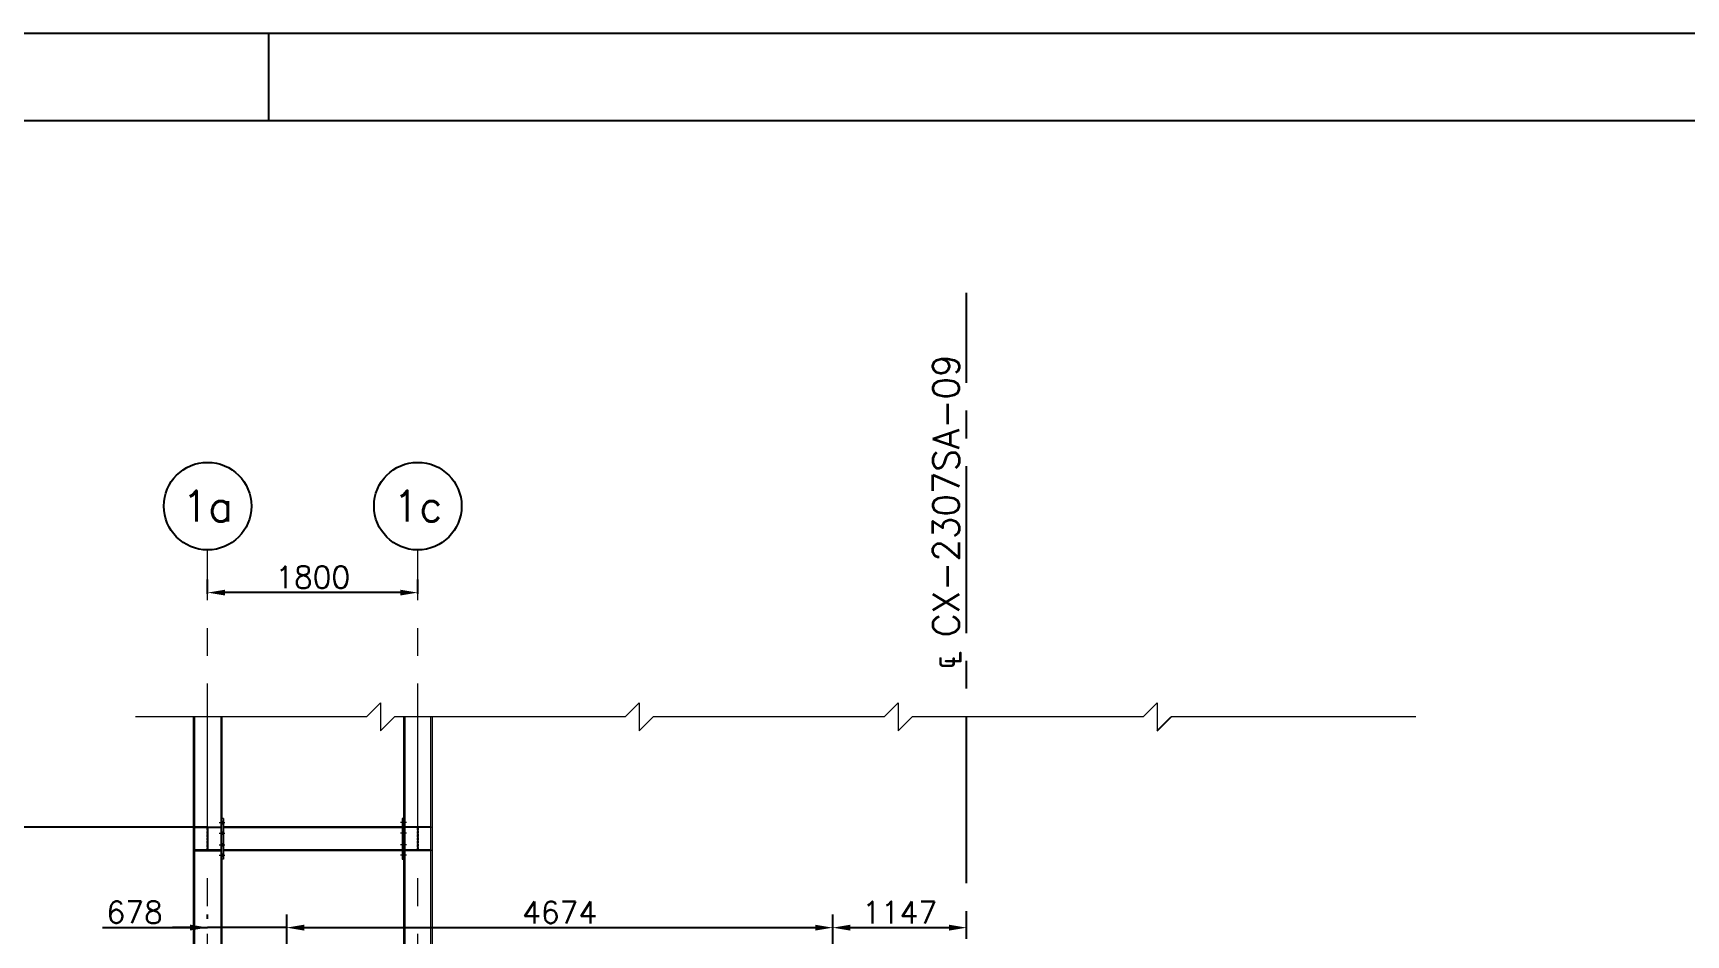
# Model space of a CAD drawing. Header units: metres. Extents: x 0 to 63075, y 0 to 44550.
# Drawn here: x 33308 to 47462, y 36828 to 44550 of the extents above; entities that cross this region are included whole.
import ezdxf
from ezdxf.enums import TextEntityAlignment as Align

# ---------------------------------------------------------------- set-up
doc = ezdxf.new("R2010")
doc.units = ezdxf.units.M
doc.header["$LTSCALE"] = 75
doc.linetypes.add('CENTER2', pattern=[28.575, 19.05, -3.175, 3.175, -3.175])
doc.linetypes.add('DASHED2', pattern=[0.375, 0.25, -0.125])
for name, color, linetype in [('FRL2', 2, 'Continuous'), ('FRL6', 6, 'Continuous'), ('FRL7', 7, 'Continuous'), ('FRR120', 5, 'Continuous'), ('FRR140', 5, 'Continuous'), ('FRR175', 1, 'Continuous'), ('FRR80', 3, 'Continuous'), ('GSB', 7, 'Continuous'), ('SC1', 7, 'CENTER2'), ('SDM', 7, 'Continuous'), ('SL1', 8, 'Continuous'), ('SR120', 3, 'Continuous')]:
    doc.layers.add(name, color=color, linetype=linetype)
doc.styles.add('R120', font='simplex.shx', dxfattribs={"height": 3})
doc.styles.add('R140', font='simplex.shx', dxfattribs={"height": 3.5})
doc.styles.add('R80', font='simplex.shx', dxfattribs={"height": 2})
doc.styles.add('ROMANS', font='ROMANS.SHX')
doc.dimstyles.new('75___1-75', dxfattribs={"dimscale": 75, "dimtxt": 2.5, "dimasz": 2, "dimexe": 1.5, "dimexo": 1, "dimgap": 0.5, "dimtad": 1, "dimdec": 0, "dimzin": 12, "dimtxsty": 'ROMANS', "dimcen": 0, "dimclrd": 256, "dimclre": 256, "dimclrt": 3, "dimazin": 3, "dimtfac": 1, "dimtdec": 0, "dimtmove": 0, "dimatfit": 0, "dimfxl": 1, "dimlwd": -1, "dimlwe": -1, "dimarcsym": 0})

# ---------------------------------------------------------------- blocks, each defined once
blk = doc.blocks.new('A1')
at = {"layer": 'FRL2'}
blk.add_line((471, 594), (471, 584), dxfattribs=at)
at = {"layer": 'FRL6', "linetype": 'Continuous'}
blk.add_line((25, 584), (831, 584), dxfattribs=at)
at = {"layer": 'FRL7', "linetype": 'Continuous'}
blk.add_line((0, 594), (841, 594), dxfattribs=at)
at = {"layer": 'FRR120', "style": 'R120'}
for tag, p in [('FASE_DO_PROJETO', (659, 46.29)), ('ÁREA_E/OU_SUBÁREA', (659, 40.79)), ('TÍTULO_DO_DESENHO', (659, 35.29)), ('SUBTÍTULO_1_DO_DESENHO', (659, 29.79)), ('SUBTÍTULO_2_DO_DESENHO', (659, 24.29))]:
    blk.add_attdef(tag, p, '', height=3, dxfattribs=at)
at = {"layer": 'FRR140', "style": 'R140', "width": 0.91}
for tag, p in [('NÚMERO_DA_CONTRATADA', (687.72, 12.6)), ('NUMERO_VALE', (752.89, 12.6))]:
    blk.add_attdef(tag, p, '', height=3.5, dxfattribs=at)
for tag, p in [('ESCALA', (671, 14.35)), ('REVISÃO', (823.5, 14.68))]:
    blk.add_attdef(tag, text='', height=3.5, dxfattribs=at).set_placement(p, align=Align.MIDDLE)
at = {"layer": 'FRR175', "style": 'R120'}
for tag, p in [('CLASSIFICAÇÃO', (811.83, 67.73)), ('PROJETO', (716.31, 53.59)), ('N_PROJ_SE', (793.5, 53.59)), ('N_CONTRATO', (796.97, 47.3))]:
    blk.add_attdef(tag, text='', height=3, dxfattribs=at).set_placement(p, align=Align.MIDDLE_CENTER)
at = {"layer": 'FRR80', "style": 'R80'}
for tag, p in [('8A_REV', (476, 77.07)), ('EMIS.', (486, 77.07)), ('PROJ.', (585, 77.07)), ('DES.', (597, 77.07)), ('VER.', (609, 77.07)), ('APR.', (621, 77.07)), ('AUT.', (633.01, 77.07)), ('7A_REV', (476, 71.37)), ('EMIS.', (486, 71.37)), ('PROJ.', (585, 71.37)), ('DES.', (597, 71.37)), ('VER.', (609, 71.37)), ('APR.', (621, 71.37)), ('AUT.', (633.01, 71.37)), ('6A_REV', (476, 65.67)), ('EMIS.', (486, 65.67)), ('PROJ.', (585, 65.67)), ('DES.', (597, 65.67)), ('VER.', (609, 65.67)), ('APR.', (621, 65.67)), ('AUT.', (633.01, 65.67)), ('5A_REV', (476, 59.97)), ('EMIS.', (486, 59.97)), ('PROJ.', (585, 59.97)), ('DES.', (597, 59.97)), ('VER.', (609, 59.97)), ('APR.', (621, 59.97)), ('AUT.', (633.01, 59.97)), ('4A_REV', (476, 54.27)), ('EMIS.', (486, 54.27)), ('PROJ.', (585, 54.27)), ('DES.', (597, 54.27)), ('VER.', (609, 54.27)), ('APR.', (621, 54.27)), ('AUT.', (633.01, 54.27)), ('3A_REV', (476, 48.57)), ('EMIS.', (486, 48.57)), ('PROJ.', (585, 48.57)), ('DES.', (597, 48.57)), ('VER.', (609, 48.57)), ('APR.', (621, 48.57)), ('AUT.', (633.01, 48.57)), ('2A_REV', (476, 42.87)), ('EMIS.', (486, 42.87)), ('PROJ.', (585, 42.87)), ('DES.', (597, 42.87)), ('VER.', (609, 42.87)), ('APR.', (621, 42.87)), ('AUT.', (633.01, 42.87)), ('1a_REV', (476, 37.17)), ('EMIS.', (486, 37.17)), ('PROJ.', (585, 37.17)), ('DES.', (597, 37.17)), ('VER.', (609, 37.17)), ('APR.', (621, 37.17)), ('AUT.', (633.01, 37.17))]:
    blk.add_attdef(tag, text='', height=2, dxfattribs=at).set_placement(p, align=Align.MIDDLE)
for p in [(492.61, 76.08), (492.61, 70.38), (492.61, 64.68), (492.61, 58.98), (492.61, 53.28), (492.61, 47.58), (492.61, 41.88), (492.61, 36.18)]:
    blk.add_attdef('DESCRIÇÃO_DA_REVISÃO', p, '', height=2, dxfattribs=at)
at = {"layer": 'FRR80', "style": 'R80', "width": 0.85}
for p in [(648, 77.07), (648, 71.37), (648, 65.67), (648, 59.97), (648, 54.27), (648, 48.57), (648, 42.87), (648, 37.17)]:
    blk.add_attdef('DATA', text='', height=2, dxfattribs=at).set_placement(p, align=Align.MIDDLE)
blk = doc.blocks.new('A$Cf33ee68d')
at = {"layer": 'SL1'}
for points in [[(11243, 9577), (11232, 9577), (11232, 9598), (11243, 9598)], [(11243, 9577), (11232, 9577), (11232, 9598), (11243, 9598)], [(11243, 9487), (11232, 9487), (11232, 9508), (11243, 9508)], [(11256, 9577), (11243, 9577), (11243, 9598), (11256, 9598)], [(11256, 9577), (11243, 9577), (11243, 9598), (11256, 9598)], [(11256, 9487), (11243, 9487), (11243, 9508), (11256, 9508)], [(12785, 9577), (12785, 9598), (12797, 9598), (12797, 9577)], [(12785, 9577), (12785, 9598), (12797, 9598), (12797, 9577)], [(12785, 9487), (12785, 9508), (12797, 9508), (12797, 9487)], [(12797, 9577), (12797, 9598), (12808, 9598), (12808, 9577)], [(12797, 9577), (12797, 9598), (12808, 9598), (12808, 9577)], [(12797, 9487), (12797, 9508), (12808, 9508), (12808, 9487)], [(11243, 9387), (11232, 9387), (11232, 9408), (11243, 9408)], [(11256, 9387), (11243, 9387), (11243, 9408), (11256, 9408)], [(12785, 9387), (12785, 9408), (12797, 9408), (12797, 9387)], [(12797, 9387), (12797, 9408), (12808, 9408), (12808, 9387)], [(11243, 9297), (11232, 9297), (11232, 9318), (11243, 9318)], [(11243, 9297), (11232, 9297), (11232, 9318), (11243, 9318)], [(11256, 9297), (11243, 9297), (11243, 9318), (11256, 9318)], [(11256, 9297), (11243, 9297), (11243, 9318), (11256, 9318)], [(12785, 9297), (12785, 9318), (12797, 9318), (12797, 9297)], [(12785, 9297), (12785, 9318), (12797, 9318), (12797, 9297)], [(12797, 9297), (12797, 9318), (12808, 9318), (12808, 9297)], [(12797, 9297), (12797, 9318), (12808, 9318), (12808, 9297)]]:
    blk.add_hatch(color=256, dxfattribs=at).paths.add_polyline_path(points, flags=17)
at = {"layer": 'SL1', "lineweight": 0}
for p, q in [((10997, 10492), (10997, 1530)), ((11008, 10492), (11008, 1530)), ((11232, 10492), (11232, 1530)), ((11243, 10492), (11243, 1530)), ((12797, 10492), (12797, 1530)), ((12808, 10492), (12808, 1530)), ((13032, 1530), (13032, 10492)), ((13043, 10492), (13043, 1530)), ((11008, 9551), (11232, 9551)), ((11008, 9551), (11008, 9543)), ((11008, 9543), (11232, 9543)), ((11117, 9543), (11117, 9352)), ((11117, 9543), (11123, 9543)), ((11123, 9543), (11123, 9352)), ((11219, 9587), (11269, 9587)), ((11219, 9587), (11269, 9587)), ((11219, 9497), (11269, 9497)), ((11219, 9497), (11269, 9497)), ((11232, 9598), (11243, 9598)), ((11232, 9598), (11243, 9598)), ((11232, 9577), (11243, 9577)), ((11232, 9577), (11243, 9577)), ((11232, 9551), (11232, 9543)), ((11232, 9508), (11243, 9508)), ((11232, 9508), (11243, 9508)), ((11232, 9487), (11243, 9487)), ((11232, 9487), (11243, 9487)), ((11256, 9622), (11243, 9622)), ((11243, 9598), (11256, 9598)), ((11243, 9598), (11256, 9598)), ((11243, 9577), (11256, 9577)), ((11243, 9577), (11256, 9577)), ((11243, 9508), (11256, 9508)), ((11243, 9508), (11256, 9508)), ((11243, 9487), (11256, 9487)), ((11243, 9487), (11256, 9487)), ((11256, 9622), (11256, 9272)), ((12785, 9551), (11256, 9551)), ((12785, 9542), (11256, 9542)), ((12822, 9587), (12771, 9587)), ((12822, 9587), (12771, 9587)), ((12822, 9497), (12771, 9497)), ((12822, 9497), (12771, 9497)), ((12797, 9622), (12785, 9622)), ((12785, 9622), (12785, 9272)), ((12797, 9598), (12785, 9598)), ((12797, 9598), (12785, 9598)), ((12797, 9577), (12785, 9577)), ((12797, 9577), (12785, 9577)), ((12797, 9508), (12785, 9508)), ((12797, 9508), (12785, 9508)), ((12797, 9487), (12785, 9487)), ((12797, 9487), (12785, 9487)), ((12808, 9598), (12797, 9598)), ((12808, 9598), (12797, 9598)), ((12808, 9577), (12797, 9577)), ((12808, 9577), (12797, 9577)), ((12808, 9508), (12797, 9508)), ((12808, 9508), (12797, 9508)), ((12808, 9487), (12797, 9487)), ((12808, 9487), (12797, 9487)), ((13032, 9551), (12808, 9551)), ((12808, 9551), (12808, 9543)), ((13032, 9543), (12808, 9543)), ((12923, 9543), (12917, 9543)), ((12917, 9543), (12917, 9352)), ((12923, 9352), (12923, 9543)), ((13032, 9551), (13032, 9543)), ((11232, 9352), (11008, 9352)), ((11008, 9352), (11008, 9344)), ((11008, 9344), (11232, 9344)), ((11117, 9352), (11123, 9352)), ((11219, 9397), (11269, 9397)), ((11219, 9397), (11269, 9397)), ((11232, 9408), (11243, 9408)), ((11232, 9408), (11243, 9408)), ((11232, 9387), (11243, 9387)), ((11232, 9387), (11243, 9387)), ((11232, 9352), (11232, 9344)), ((11243, 9408), (11256, 9408)), ((11243, 9408), (11256, 9408)), ((11243, 9387), (11256, 9387)), ((11243, 9387), (11256, 9387)), ((12785, 9352), (11256, 9352)), ((12785, 9344), (11256, 9344)), ((12822, 9397), (12771, 9397)), ((12822, 9397), (12771, 9397)), ((12797, 9408), (12785, 9408)), ((12797, 9408), (12785, 9408)), ((12797, 9387), (12785, 9387)), ((12797, 9387), (12785, 9387)), ((12808, 9408), (12797, 9408)), ((12808, 9408), (12797, 9408)), ((12808, 9387), (12797, 9387)), ((12808, 9387), (12797, 9387)), ((13032, 9352), (12808, 9352)), ((12808, 9352), (12808, 9344)), ((13032, 9344), (12808, 9344)), ((12923, 9352), (12917, 9352)), ((13032, 9352), (13032, 9344)), ((11219, 9307), (11269, 9307)), ((11219, 9307), (11269, 9307)), ((11232, 9318), (11243, 9318)), ((11232, 9318), (11243, 9318)), ((11232, 9297), (11243, 9297)), ((11232, 9297), (11243, 9297)), ((11243, 9318), (11256, 9318)), ((11243, 9318), (11256, 9318)), ((11243, 9297), (11256, 9297)), ((11243, 9297), (11256, 9297)), ((11256, 9272), (11243, 9272)), ((12822, 9307), (12771, 9307)), ((12822, 9307), (12771, 9307)), ((12797, 9318), (12785, 9318)), ((12797, 9318), (12785, 9318)), ((12797, 9297), (12785, 9297)), ((12797, 9297), (12785, 9297)), ((12785, 9272), (12797, 9272)), ((12808, 9318), (12797, 9318)), ((12808, 9318), (12797, 9318)), ((12808, 9297), (12797, 9297)), ((12808, 9297), (12797, 9297))]:
    blk.add_line(p, q, dxfattribs=at)
at = {"layer": 'SL1', "linetype": 'DASHED2', "lineweight": 0}
for p, q in [((11008, 9543), (11008, 9551)), ((11008, 9551), (11232, 9551)), ((11232, 9543), (11008, 9543)), ((11023, 9543), (11023, 9551)), ((11023, 9543), (11023, 9551)), ((11117, 9352), (11117, 9543)), ((11117, 9543), (11123, 9543)), ((11117, 9528), (11123, 9528)), ((11117, 9528), (11123, 9528)), ((11123, 9543), (11123, 9352)), ((11217, 9543), (11217, 9551)), ((11217, 9543), (11217, 9551)), ((11232, 9551), (11232, 9543)), ((11243, 9622), (11243, 9272)), ((11256, 9551), (11256, 9344)), ((12785, 9551), (12785, 9344)), ((12797, 9272), (12797, 9622)), ((12808, 9543), (12808, 9551)), ((12808, 9551), (13032, 9551)), ((13032, 9543), (12808, 9543)), ((12823, 9543), (12823, 9551)), ((12823, 9543), (12823, 9551)), ((12917, 9352), (12917, 9543)), ((12917, 9543), (12923, 9543)), ((12917, 9528), (12923, 9528)), ((12917, 9528), (12923, 9528)), ((12923, 9543), (12923, 9352)), ((13017, 9543), (13017, 9551)), ((13017, 9543), (13017, 9551)), ((13032, 9551), (13032, 9543)), ((11008, 9344), (11008, 9352)), ((11008, 9352), (11232, 9352)), ((11008, 9352), (11123, 9352)), ((11232, 9344), (11008, 9344)), ((11023, 9344), (11023, 9352)), ((11023, 9344), (11023, 9352)), ((11117, 9367), (11123, 9367)), ((11117, 9367), (11123, 9367)), ((11123, 9352), (11117, 9352)), ((11217, 9344), (11217, 9352)), ((11217, 9344), (11217, 9352)), ((11232, 9352), (11232, 9344)), ((12808, 9352), (12923, 9352)), ((12808, 9344), (12808, 9352)), ((12808, 9352), (13032, 9352)), ((13032, 9344), (12808, 9344)), ((12823, 9344), (12823, 9352)), ((12823, 9344), (12823, 9352)), ((12917, 9367), (12923, 9367)), ((12917, 9367), (12923, 9367)), ((12923, 9352), (12917, 9352)), ((13017, 9344), (13017, 9352)), ((13017, 9344), (13017, 9352)), ((13032, 9352), (13032, 9344))]:
    blk.add_line(p, q, dxfattribs=at)
blk = doc.blocks.new('INDICACAO_EIXO')
at = {"layer": 'GSB', "color": 3}
blk.add_circle((0, 0), 5, dxfattribs=at)
blk = doc.blocks.new('*D29')
at = {"layer": 'Defpoints', "color": 0, "transparency": 16777216}
for p in [(34803, 39759), (34803, 39673), (36603, 39673)]:
    blk.add_point(p, dxfattribs=at)
at = {"layer": 'SDM', "transparency": 16777216}
for p, q in [((34803, 39748), (34803, 39872)), ((36603, 39748), (36603, 39872)), ((36453, 39759), (34953, 39759))]:
    blk.add_line(p, q, dxfattribs=at)
for points in [[(34953, 39784), (34953, 39734), (34803, 39759)], [(36453, 39784), (36453, 39734), (36603, 39759)]]:
    blk.add_solid(points, dxfattribs=at)
at = {"layer": 'SDM', "color": 3, "transparency": 16777216, "insert": (35703, 39891), "char_height": 187.5, "attachment_point": 5, "style": 'ROMANS'}
blk.add_mtext('1800', dxfattribs=at)
blk = doc.blocks.new('*D30')
at = {"layer": 'Defpoints', "color": 0, "transparency": 16777216}
for p in [(40156, 36890), (41303, 36890), (40156, 36053)]:
    blk.add_point(p, dxfattribs=at)
at = {"layer": 'SDM', "transparency": 16777216}
for p, q in [((40156, 36128), (40156, 37002)), ((41303, 36965), (41303, 37002)), ((41153, 36890), (40306, 36890))]:
    blk.add_line(p, q, dxfattribs=at)
for points in [[(40306, 36915), (40306, 36865), (40156, 36890)], [(41153, 36915), (41153, 36865), (41303, 36890)]]:
    blk.add_solid(points, dxfattribs=at)
at = {"layer": 'SDM', "color": 3, "transparency": 16777216, "insert": (40729, 37021), "char_height": 187.5, "attachment_point": 5, "style": 'ROMANS'}
blk.add_mtext('1147', dxfattribs=at)
blk = doc.blocks.new('*D31')
at = {"layer": 'Defpoints', "color": 0, "transparency": 16777216}
for p in [(35481, 36890), (35481, 36053), (40156, 36053)]:
    blk.add_point(p, dxfattribs=at)
at = {"layer": 'SDM', "transparency": 16777216}
for p, q in [((35481, 36128), (35481, 37002)), ((40156, 36128), (40156, 37002)), ((40006, 36890), (35631, 36890))]:
    blk.add_line(p, q, dxfattribs=at)
for points in [[(35631, 36915), (35631, 36865), (35481, 36890)], [(40006, 36915), (40006, 36865), (40156, 36890)]]:
    blk.add_solid(points, dxfattribs=at)
at = {"layer": 'SDM', "color": 3, "transparency": 16777216, "insert": (37818, 37021), "char_height": 187.5, "attachment_point": 5, "style": 'ROMANS'}
blk.add_mtext('4674', dxfattribs=at)
blk = doc.blocks.new('*D32')
at = {"layer": 'Defpoints', "color": 0, "transparency": 16777216}
for p in [(34803, 36891), (34803, 36891), (35481, 36053)]:
    blk.add_point(p, dxfattribs=at)
at = {"layer": 'SDM', "transparency": 16777216}
for p, q in [((34803, 36966), (34803, 37003)), ((35481, 36128), (35481, 37003)), ((33904, 36891), (34803, 36891)), ((34653, 36891), (34503, 36891)), ((35481, 36891), (34803, 36891)), ((35481, 36891), (34803, 36891)), ((35631, 36891), (35781, 36891))]:
    blk.add_line(p, q, dxfattribs=at)
for points in [[(34653, 36916), (34653, 36866), (34803, 36891)], [(35631, 36916), (35631, 36866), (35481, 36891)]]:
    blk.add_solid(points, dxfattribs=at)
at = {"layer": 'SDM', "color": 3, "transparency": 16777216, "insert": (34178, 37022), "char_height": 187.5, "attachment_point": 5, "style": 'ROMANS'}
blk.add_mtext('678', dxfattribs=at)

msp = doc.modelspace()

# ---------------------------------------------------------------- linework, layer by layer
at = {"layer": 'SC1'}
msp.add_line((41303, 28697.4), (41303, 42325.2), dxfattribs=at)
at = {"layer": 'SC1', "lineweight": 0}
for p, q in [((34803, 28978.2), (34803, 40124.4)), ((36603, 28978.2), (36603, 40124.4))]:
    msp.add_line(p, q, dxfattribs=at)
at = {"layer": 'SDM', "linetype": 'Continuous', "lineweight": 0}
for p, q in [((36162.3, 38695.6), (36282.3, 38815.6)), ((36282.3, 38815.6), (36282.3, 38575.6)), ((38379.4, 38695.6), (38499.4, 38815.6)), ((38499.4, 38815.6), (38499.4, 38575.6)), ((40596.5, 38695.6), (40716.5, 38815.6)), ((40716.5, 38815.6), (40716.5, 38575.6)), ((42813.6, 38695.6), (42933.6, 38815.6)), ((42933.6, 38815.6), (42933.6, 38575.6)), ((36162.3, 38695.6), (34185.2, 38695.6)), ((36282.3, 38575.6), (36402.3, 38695.6)), ((38379.4, 38695.6), (36402.3, 38695.6)), ((38499.4, 38575.6), (38619.4, 38695.6)), ((40596.5, 38695.6), (38619.4, 38695.6)), ((40716.5, 38575.6), (40836.5, 38695.6)), ((42813.6, 38695.6), (40836.5, 38695.6)), ((45150.7, 38695.6), (43053.6, 38695.6))]:
    msp.add_line(p, q, dxfattribs=at)
at = {"layer": 'SDM'}
msp.add_line((32181.3, 37754.3), (34803, 37754.3), dxfattribs=at)
at = {"layer": 'SL1'}
msp.add_line((42933.6, 38575.6), (43053.6, 38695.6), dxfattribs=at)

# ---------------------------------------------------------------- block references
at = {"xscale": 74.99999999999915, "yscale": 74.99999999999915, "zscale": 74.99999999999915}
msp.add_blockref('A1', (0, 0), dxfattribs=at)
at = {"layer": 'GSB'}
ref = msp.add_blockref('INDICACAO_EIXO', (34803, 40499.4), dxfattribs=dict(at, xscale=74.99999999999915, yscale=74.99999999999915, zscale=74.99999999999915))
ref.add_attrib('EIXO', '1a', dxfattribs={"color": 4, "height": 262.5, "style": 'R140'}).set_placement((34803, 40499.4), align=Align.MIDDLE_CENTER)
ref = msp.add_blockref('INDICACAO_EIXO', (36603, 40499.4), dxfattribs=dict(at, xscale=74.99999999999915, yscale=74.99999999999915, zscale=74.99999999999915))
ref.add_attrib('EIXO', '1c', dxfattribs={"color": 4, "height": 262.5, "style": 'R140'}).set_placement((36603, 40499.4), align=Align.MIDDLE_CENTER)
at = {"layer": 'SDM'}
msp.add_blockref('A$Cf33ee68d', (23682.9, 28203.4), dxfattribs=at)

# ---------------------------------------------------------------- texts
at = {"layer": 'SR120', "style": 'R80'}
msp.add_text('℄ CX-2307SA-09', height=225, rotation=90, dxfattribs=at).set_placement((41238.4, 39104.3))

# ---------------------------------------------------------------- dimensions: what is measured, and where the dimension line sits
at = {"layer": 'SDM'}
dim = msp.add_linear_dim(base=(34803, 39759.3), p1=(36603, 39673), p2=(34803, 39673), dimstyle='75___1-75', dxfattribs=at)
dim.commit()
dim.dimension.update_dxf_attribs({"geometry": '*D29', "text_midpoint": (35703, 39890.5)})
dim = msp.add_linear_dim(base=(34803, 36890.9), p1=(35481.2, 36053), p2=(34803, 36890.9), dimstyle='75___1-75', override={"dimtmove": 1}, dxfattribs=at)
dim.commit()
dim.dimension.update_dxf_attribs({"geometry": '*D32', "text_midpoint": (34178.4, 37022.1), "dimtype": 160})
dim = msp.add_linear_dim(base=(35481.2387, 36889.883), p1=(40155.7137, 36053.0281), p2=(35481.2387, 36053.0281), dimstyle='75___1-75', override={"dimtmove": 1}, dxfattribs=at)
dim.commit()
dim.dimension.update_dxf_attribs({"geometry": '*D31', "text_midpoint": (37818.4762, 37021.133)})
dim = msp.add_linear_dim(base=(40155.7, 36889.9), p1=(41303, 36889.9), p2=(40155.7, 36053), dimstyle='75___1-75', dxfattribs=at)
dim.commit()
dim.dimension.update_dxf_attribs({"geometry": '*D30', "text_midpoint": (40729.3, 36889.9), "dimtype": 160})

doc.saveas('drawing.dxf')
